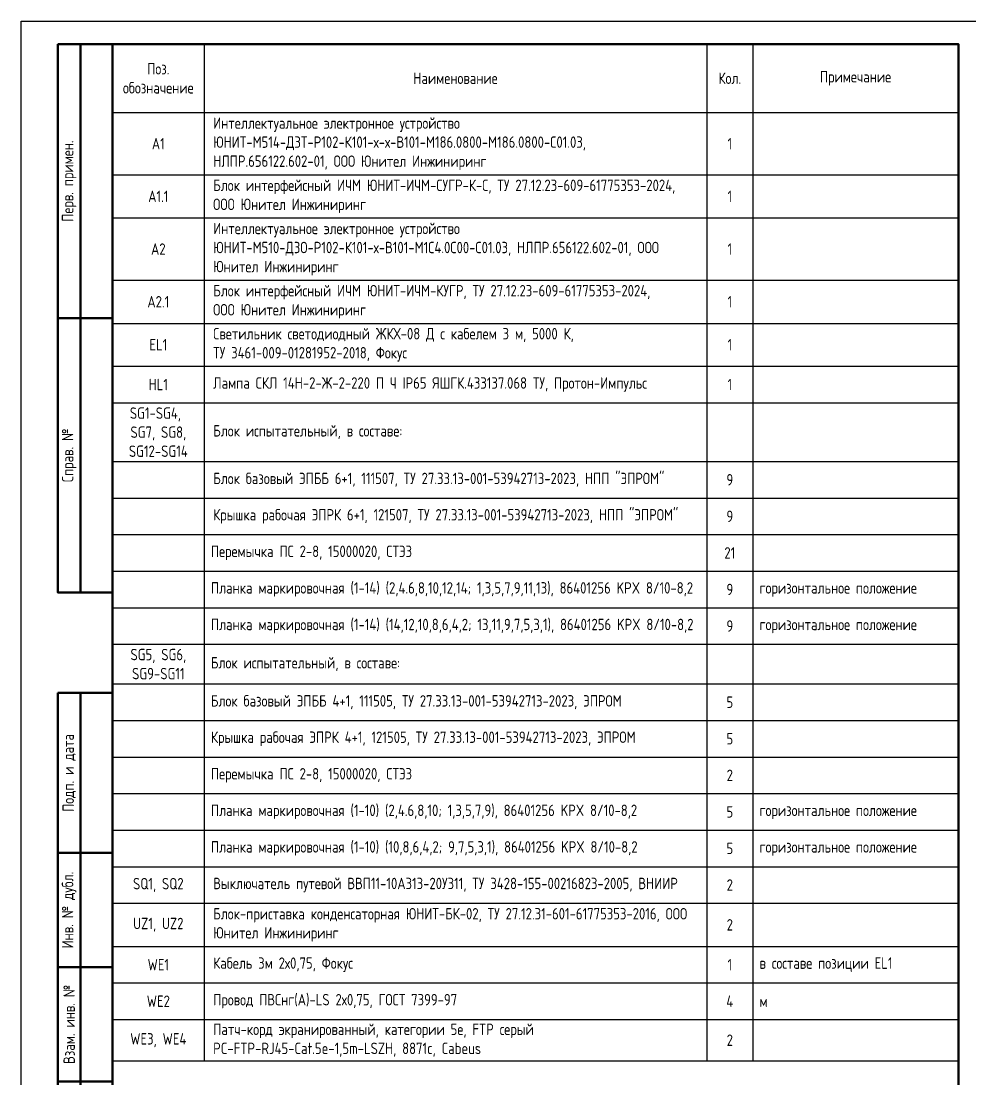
# Model space of a CAD drawing. Header units: millimetres. Extents: x -1117 to 5846, y -90 to 586.
# Drawn here: x -420 to -212.5, y 65.6 to 297 of the extents above; entities that cross this region are included whole.
import ezdxf

# ---------------------------------------------------------------- set-up
doc = ezdxf.new("R2010")
doc.units = ezdxf.units.MM
doc.styles.add('Gost_type_A', font='GOST_A.TTF')

# ---------------------------------------------------------------- blocks, each defined once
blk = doc.blocks.new('Штамп левый верхний')
at = {"lineweight": 50}
for points in [[(-12, 0), (-7, 0), (-7, -60), (-12, -60)], [(-7, 0), (0, 0), (0, -60), (-7, -60)], [(-12, -60), (-7, -60), (-7, -120), (-12, -120)], [(-7, -60), (0, -60), (0, -120), (-7, -120)]]:
    blk.add_lwpolyline(points, close=True, dxfattribs=at)
at = {"char_height": 2.5, "width": 60, "attachment_point": 5, "rotation": 90, "style": 'Gost_type_A'}
for s, insert in [('Перв. примен.', (-9.5, -30)), ('Справ. №', (-9.5, -90))]:
    blk.add_mtext(s, dxfattribs=dict(at, insert=insert))
blk = doc.blocks.new('Штамп левый нижний')
at = {"lineweight": 50}
for points in [[(-12, 145), (-7, 145), (-7, 110), (-12, 110)], [(-7, 145), (0, 145), (0, 110), (-7, 110)], [(-12, 110), (-7, 110), (-7, 85), (-12, 85)], [(-7, 110), (0, 110), (0, 85), (-7, 85)], [(-12, 85), (-7, 85), (-7, 60), (-12, 60)], [(-7, 85), (0, 85), (0, 60), (-7, 60)], [(-12, 60), (-7, 60), (-7, 25), (-12, 25)], [(-7, 60), (0, 60), (0, 25), (-7, 25)], [(-12, 25), (-7, 25), (-7, 0), (-12, 0)], [(-7, 25), (0, 25), (0, 0), (-7, 0)]]:
    blk.add_lwpolyline(points, close=True, dxfattribs=at)
at = {"char_height": 2.5, "attachment_point": 5, "rotation": 90, "style": 'Gost_type_A'}
for s, insert, width in [('Подп. и дата', (-9.5, 127.5), 35), ('Инв. № дубл.', (-9.5, 97.5), 25), ('Взам. инв. №', (-9.5, 72.5), 25), ('Подп. и дата', (-9.5, 42.5), 35), ('Инв. N подл.', (-9.5, 12.5), 25)]:
    blk.add_mtext(s, dxfattribs=dict(at, insert=insert, width=width))
blk = doc.blocks.new('Формат_А4')
blk.add_lwpolyline([(0, 297), (0, 0), (-210, 0), (-210, 297)], close=True)
at = {"lineweight": 50}
blk.add_lwpolyline([(-190, 292), (-5, 292), (-5, 5), (-190, 5)], close=True, dxfattribs=at)
blk = doc.blocks.new('*T19')
at = {"color": 0, "lineweight": -2, "transparency": 16777216}
for p, q in [((0, 0), (185, 0)), ((0, 0), (0, -15)), ((20, 0), (20, -15)), ((130, 0), (130, -15)), ((140, 0), (140, -15)), ((185, 0), (185, -15)), ((210, 0), (395, 0)), ((210, 0), (210, -15)), ((230, 0), (230, -15)), ((340, 0), (340, -15)), ((350, 0), (350, -15)), ((395, 0), (395, -15))]:
    blk.add_line(p, q, dxfattribs=at)
at = {"color": 0, "linetype": 'ByBlock', "lineweight": -2, "transparency": 16777216}
for p, q in [((0, -15), (185, -15)), ((0, -15), (0, -222.49)), ((20, -15), (20, -222.49)), ((130, -15), (130, -222.49)), ((140, -15), (140, -107.35)), ((185, -15), (185, -222.49)), ((210, -15), (395, -15)), ((210, -15), (210, -97.66)), ((230, -15), (230, -97.66)), ((340, -15), (340, -97.66)), ((350, -15), (350, -89.66)), ((395, -15), (395, -97.66)), ((210, -24.41), (395, -24.41)), ((0, -28.63), (185, -28.63)), ((210, -32.41), (395, -32.41)), ((0, -38.06), (185, -38.06)), ((210, -40.41), (395, -40.41)), ((210, -48.41), (395, -48.41)), ((0, -51.69), (185, -51.69)), ((210, -56.41), (395, -56.41)), ((0, -61.12), (185, -61.12)), ((210, -65.66), (395, -65.66)), ((0, -70.51), (185, -70.51)), ((210, -73.66), (395, -73.66)), ((0, -78.51), (185, -78.51)), ((210, -81.66), (395, -81.66)), ((210, -89.66), (395, -89.66)), ((350, -89.66), (350, -97.66)), ((0, -91.35), (185, -91.35)), ((0, -99.35), (185, -99.35)), ((210, -97.66), (395, -97.66)), ((0, -107.35), (185, -107.35)), ((140, -107.35), (140, -180.02)), ((0, -115.35), (185, -115.35)), ((0, -123.35), (185, -123.35)), ((0, -131.35), (185, -131.35)), ((0, -140.02), (185, -140.02)), ((0, -148.02), (185, -148.02)), ((0, -156.02), (185, -156.02)), ((0, -164.02), (185, -164.02)), ((0, -172.02), (185, -172.02)), ((0, -180.02), (185, -180.02)), ((140, -180.02), (140, -222.49)), ((0, -188.02), (185, -188.02)), ((0, -197.45), (185, -197.45)), ((0, -205.45), (185, -205.45)), ((0, -213.45), (185, -213.45)), ((0, -222.49), (185, -222.49))]:
    blk.add_line(p, q, dxfattribs=at)
at = {"transparency": 16777216, "char_height": 2.5, "style": 'Gost_type_A'}
for s, insert, width, attachment_point in [('Поз. обозначение', (10, -7.5), 17, 5), ('Поз. обозначение', (220, -7.5), 17, 5), ('Наименование', (75, -7.5), 107, 5), ('Кол.', (135, -7.5), 7, 5), ('Примечание', (162.5, -7.5), 42, 5), ('Наименование', (285, -7.5), 107, 5), ('Кол.', (345, -7.5), 7, 5), ('Примечание', (372.5, -7.5), 42, 5), ('Перемычка ПС 2-8, 15000020, СТЭЗ ', (21.5, -111.35), 107, 4), ('21', (135, -111.35), 7, 5), ('9', (135, -119.35), 7, 5), ('Планка маркировочная (1-14) (14,12,10,8,6,4,2; 13,11,9,7,5,3,1), 86401256 KPX 8/10-8,2', (21.5, -127.35), 107, 4), ('9', (135, -127.35), 7, 5), ('{\\C256;Блок испытательный, в составе:}', (21.5, -135.68), 107, 4), ('Блок базовый ЭПББ 4+1, 111505, ТУ 27.33.13-001-53942713-2023, ЭПРОМ', (21.5, -144.02), 107, 4), ('5', (135, -144.02), 7, 5), ('Крышка рабочая ЭПРК 4+1, 121505, ТУ 27.33.13-001-53942713-2023, ЭПРОМ', (21.5, -152.02), 107, 4), ('5', (135, -152.02), 7, 5), ('Перемычка ПС 2-8, 15000020, СТЭЗ ', (21.5, -160.02), 107, 4), ('2', (135, -160.02), 7, 5), ('Планка маркировочная (1-10) (2,4.6,8,10; 1,3,5,7,9), 86401256 KPX 8/10-8,2', (21.5, -168.02), 107, 4), ('5', (135, -168.02), 7, 5), ('Планка маркировочная (1-10) (10,8,6,4,2; 9,7,5,3,1), 86401256 KPX 8/10-8,2', (21.5, -176.02), 107, 4), ('5', (135, -176.02), 7, 5)]:
    blk.add_mtext(s, dxfattribs=dict(at, insert=insert, width=width, attachment_point=attachment_point))
at = {"color": 0, "transparency": 16777216, "char_height": 2.5, "style": 'Gost_type_A'}
for s, insert, width, attachment_point in [('{\\C256;Интеллектуальное электронное устройство \\C30;ЮНИТ-М514-ДЗТ-Р102-К101-х-х-В101-М186.0800-М186.0800-С01.03,\\C256; НЛПР.656122.602-01, }ООО Юнител Инжиниринг', (22, -21.81), 106, 4), ('Соединитель электрический RUT 6-RTK/S, HNT-090374, ТУ 27.33.13-001-54070557-2024, ГОСТ IEC 60947-7-1-2016, ОРТИС', (232, -19.71), 106, 4), ('{\\C256;X:1-X:58, X:67-X:90}', (220, -19.71), 18, 5), ('82', (345, -19.71), 7, 5), ('A1', (10, -21.81), 18, 5), ('1', (135, -21.81), 7, 5), ('Пластина торцевая D-RUT 6-RTK, HNT-090665, ОРТИС', (232, -28.41), 106, 4), ('13', (345, -28.41), 7, 5), ('Блок интерфейсный ИЧМ {\\C5;ЮНИТ-ИЧМ-СУГР-К-С}, ТУ 27.12.23-609-61775353-2024, ООО Юнител Инжиниринг', (22, -33.34), 106, 4), ('A1.1', (10, -33.34), 18, 5), ('1', (135, -33.34), 7, 5), ('Перемычка коммутационная SB 2-RTK/S, HNT-090979, ОРТИС', (232, -36.41), 106, 4), ('23', (345, -36.41), 7, 5), ('{\\C256;Интеллектуальное электронное устройство \\C5;ЮНИТ-М510-ДЗО-Р102-К101-х-В101-М1С4.0С00-С01.03, \\C256;НЛПР.656122.602-01, }ООО Юнител Инжиниринг', (22, -44.87), 106, 4), ('A2', (10, -44.87), 18, 5), ('1', (135, -44.87), 7, 5), ('Перемычка FB 2-RTK/S, HNT-091821, ОРТИС', (232, -44.41), 106, 4), ('7', (345, -44.41), 7, 5), ('{\\C256;Планка маркировочная} (1-58, 67-90), 86401256 KPX 8/10-8,2', (232, -52.41), 106, 4), ('Блок интерфейсный ИЧМ {\\C5;ЮНИТ-ИЧМ-КУГР}, ТУ 27.12.23-609-61775353-2024,     ООО Юнител Инжиниринг', (22, -56.4), 106, 4), ('1', (345, -52.41), 7, 5), ('вертикальное положение', (351.5, -52.41), 42, 4), ('A2.1', (10, -56.4), 18, 5), ('1', (135, -56.4), 7, 5), ('{\\C256;X:59-X:66, X:91-X:106}', (220, -61.03), 18, 5), ('Соединитель электрический RPV 4-MT(-P), HNT-131560, ТУ 27.33.13-001-54070557-2024, ГОСТ IEC 60947-7-1-2016, ОРТИС ', (232, -61.03), 106, 4), ('22', (345, -61.03), 7, 5), ('Светильник светодиодный ЖКХ-08 Д с кабелем 3 м, 5000 К,\\PТУ 3461-009-01281952-2018, Фокус ', (22, -65.81), 106, 4), ('EL1', (10, -65.81), 18, 5), ('1', (135, -65.81), 7, 5), ('Пластина торцевая D-RPV 4-MT(-P), HNT-131561, ОРТИС', (232, -69.66), 106, 4), ('14', (345, -69.66), 7, 5), ('HL1', (10, -74.51), 18, 5), ('{\\C256;Лампа СКЛ 14Н-2-Ж-2-220 П Ч IP65 ЯШГК.433137.068 ТУ, Протон-Импульс}', (22, -74.51), 106, 4), ('1', (135, -74.51), 7, 5), ('Перемычка FBS 2-6, HNT-091360, ОРТИС', (232, -77.66), 106, 4), ('4', (345, -77.66), 7, 5), ('SG1-SG4,  SG7, SG8, SG12-SG14', (10, -84.93), 18, 5), ('{\\C256;Блок испытательный, в составе:}', (22, -84.93), 106, 4), ('Перемычка FBS 4-6, HNT-091958, ОРТИС', (232, -85.66), 106, 4), ('4', (345, -85.66), 7, 5), ('{\\C256;Планка маркировочная} (59-66, 91-106), 86401217 KPX 6/10-6,2', (231.5, -93.66), 107, 4), ('1', (345, -93.66), 7, 5), ('{\\C256;Блок базовый ЭПББ 6+1, 111507, ТУ 27.33.13-001-53942713-2023, НПП "ЭПРОМ"}', (22, -95.35), 106, 4), ('9', (135, -95.35), 7, 5), ('вертикальное положение', (351.5, -93.66), 42, 4), ('{\\C256;Крышка рабочая ЭПРК 6+1, 121507, ТУ 27.33.13-001-53942713-2023, НПП "ЭПРОМ"}', (22, -103.35), 106, 4), ('9', (135, -103.35), 7, 5), ('{\\C256;Планка маркировочная} (1-14) (2,4.6,8,10,12,14; 1,3,5,7,9,11,13){\\C256;, 86401256 KPX 8/10-8,2}', (21.5, -119.35), 107, 4), ('горизонтальное положение', (141.5, -119.35), 42, 4), ('горизонтальное положение', (141.5, -127.35), 42, 4), ('SG5, SG6, SG9-SG11', (10, -135.68), 18, 5), ('горизонтальное положение', (141.5, -168.02), 42, 4), ('горизонтальное положение', (141.5, -176.02), 42, 4), ('SQ1, SQ2', (10, -184.02), 18, 5), ('{\\C256;Выключатель путевой ВВП11-10А313-20У311, ТУ 3428-155-00216823-2005, ВНИИР }', (22, -184.02), 106, 4), ('2', (135, -184.02), 7, 5), ('{\\C256;Блок-приставка конденсаторная ЮНИТ-БК-02, ТУ 27.12.31-601-61775353-2016, }ООО Юнител Инжиниринг', (22, -192.73), 106, 4), ('UZ1, UZ2', (10, -192.73), 18, 5), ('2', (135, -192.73), 7, 5), ('WE1', (10, -201.45), 18, 5), ('Кабель 3м 2х0,75, Фокус', (22, -201.45), 106, 4), ('1', (135, -201.45), 7, 5), ('{\\C256;в составе позиции} EL1', (141.5, -201.45), 42, 4), ('WE2', (10, -209.45), 18, 5), ('Провод ПВСнг(А)-LS 2х0,75, ГОСТ 7399-97', (22, -209.45), 106, 4), ('4', (135, -209.45), 7, 5), ('{\\C256;м}', (141.5, -209.45), 42, 4), ('{\\C256;Патч-корд экранированный, категории 5е, FTP серый PC-FTP-RJ45-Cat.5e-1,5m-LSZH, 8871c, Cabeus}', (22, -217.97), 106, 4), ('WE3, WE4', (10, -217.97), 18, 5), ('2', (135, -217.97), 7, 5)]:
    blk.add_mtext(s, dxfattribs=dict(at, insert=insert, width=width, attachment_point=attachment_point))

msp = doc.modelspace()

# ---------------------------------------------------------------- block references
at = {"color": 1}
for name, p in [('Формат_А4', (-210, 0)), ('Штамп левый верхний', (-400, 292)), ('Штамп левый нижний', (-400, 5))]:
    msp.add_blockref(name, p, dxfattribs=at)
msp.add_blockref('*T19', (-400, 292))

doc.saveas('drawing.dxf')
